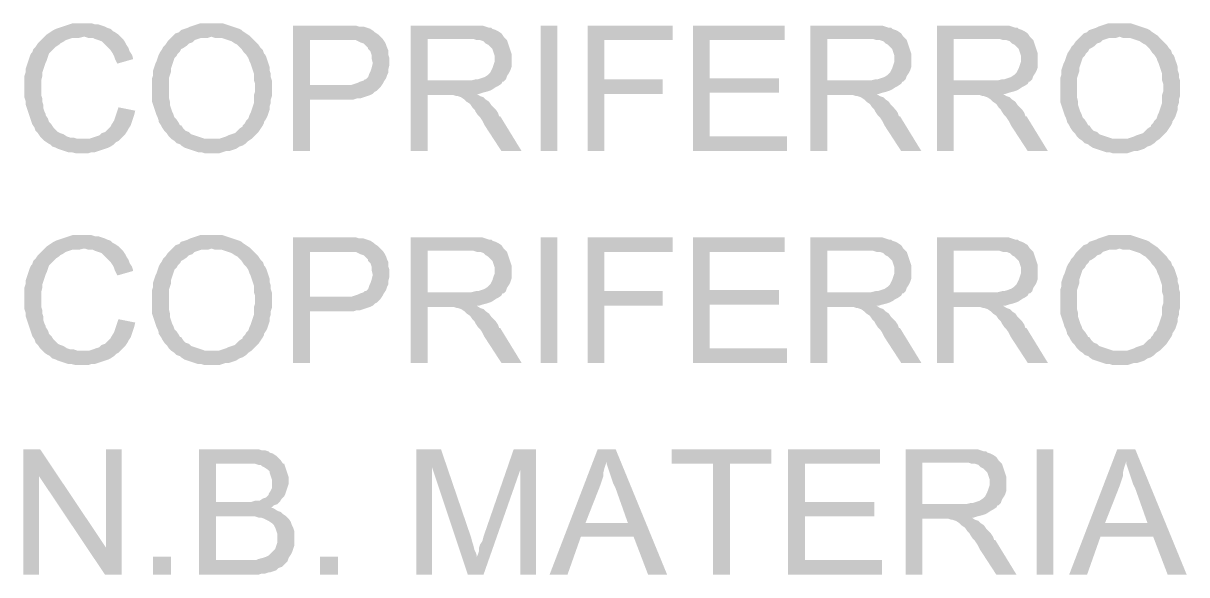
# Model space of a CAD drawing. Header units: millimetres. Extents: x -35.3 to 0.3, y 0.4 to 20.6.
# Drawn here: x -34.538 to -33.672, y 8.879 to 9.289 of the extents above; entities that cross this region are included whole.
import ezdxf

# ---------------------------------------------------------------- set-up
doc = ezdxf.new("R2010")
doc.units = ezdxf.units.MM
doc.layers.add('PDF _Riempimenti solidi', color=7, linetype='Continuous')

msp = doc.modelspace()

# ---------------------------------------------------------------- hatches: boundary and pattern name
at = {"layer": 'PDF _Riempimenti solidi', "transparency": 33554559}
for points in [[(-34.49267, 9.28851), (-34.501, 9.28851), (-34.5035, 9.28767), (-34.5085, 9.28601), (-34.511, 9.28517), (-34.5135, 9.28434), (-34.51517, 9.28351), (-34.51767, 9.28184), (-34.52017, 9.28017), (-34.52183, 9.27851), (-34.52517, 9.27517), (-34.52683, 9.27351), (-34.5285, 9.27101), (-34.53017, 9.26934), (-34.531, 9.26684), (-34.53183, 9.26601), (-34.53267, 9.26434), (-34.5335, 9.26184), (-34.53433, 9.25934), (-34.53517, 9.25684), (-34.536, 9.25434), (-34.536, 9.25184), (-34.53683, 9.24934), (-34.53683, 9.23351), (-34.536, 9.23101), (-34.536, 9.22851), (-34.53517, 9.22601), (-34.53433, 9.22351), (-34.5335, 9.22101), (-34.53267, 9.21851), (-34.53183, 9.21601), (-34.531, 9.21351), (-34.52933, 9.21101), (-34.5285, 9.20851), (-34.52683, 9.20684), (-34.52517, 9.20434), (-34.52183, 9.20101), (-34.49433, 9.20267), (-34.49767, 9.20267), (-34.50017, 9.20351), (-34.50267, 9.20351), (-34.50517, 9.20434), (-34.50767, 9.20601), (-34.51017, 9.20684), (-34.51183, 9.20767), (-34.5135, 9.20934), (-34.51517, 9.21101), (-34.51683, 9.21351), (-34.5185, 9.21517), (-34.51933, 9.21767), (-34.521, 9.22017), (-34.521, 9.22101), (-34.52183, 9.22267), (-34.52267, 9.22517), (-34.52267, 9.22767), (-34.5235, 9.23017), (-34.5235, 9.23267), (-34.52433, 9.23517), (-34.52433, 9.24601), (-34.5235, 9.24934), (-34.5235, 9.25184), (-34.52267, 9.25434), (-34.52183, 9.25684), (-34.521, 9.25934), (-34.52017, 9.26101), (-34.51933, 9.26351), (-34.5185, 9.26601), (-34.51517, 9.26934), (-34.5135, 9.27101), (-34.511, 9.27267), (-34.51017, 9.27351), (-34.5085, 9.27434), (-34.506, 9.27601), (-34.5035, 9.27684), (-34.501, 9.27767), (-34.496, 9.27767), (-34.49267, 9.27851), (-34.46517, 9.27851), (-34.46683, 9.28017), (-34.46933, 9.28184), (-34.471, 9.28267), (-34.47267, 9.28434), (-34.47517, 9.28517), (-34.47683, 9.28601), (-34.48183, 9.28767), (-34.48433, 9.28767), (-34.48683, 9.28851), (-34.49017, 9.28851)], [(-34.39767, 9.28851), (-34.406, 9.28851), (-34.4085, 9.28767), (-34.411, 9.28684), (-34.4135, 9.28601), (-34.41517, 9.28517), (-34.41767, 9.28434), (-34.42017, 9.28351), (-34.42183, 9.28184), (-34.42433, 9.28101), (-34.426, 9.27934), (-34.39767, 9.27851), (-34.39517, 9.27767), (-34.39017, 9.27767), (-34.38767, 9.27684), (-34.38517, 9.27601), (-34.38267, 9.27517), (-34.38017, 9.27351), (-34.3785, 9.27267), (-34.37683, 9.27101), (-34.37517, 9.26934), (-34.3735, 9.26684), (-34.37183, 9.26517), (-34.37017, 9.26267), (-34.36933, 9.26017), (-34.3685, 9.25851), (-34.36767, 9.25601), (-34.36683, 9.25351), (-34.366, 9.25101), (-34.366, 9.24601), (-34.36517, 9.24351), (-34.36517, 9.23767), (-34.366, 9.23517), (-34.366, 9.22934), (-34.36683, 9.22684), (-34.36767, 9.22434), (-34.3685, 9.22184), (-34.36933, 9.22017), (-34.37017, 9.21767), (-34.37183, 9.21601), (-34.37267, 9.21434), (-34.37433, 9.21267), (-34.37433, 9.21184), (-34.37683, 9.21017), (-34.38017, 9.20684), (-34.38267, 9.20601), (-34.38517, 9.20517), (-34.38683, 9.20434), (-34.39183, 9.20267), (-34.39767, 9.20267), (-34.36767, 9.20267), (-34.366, 9.20434), (-34.36267, 9.20767), (-34.361, 9.21017), (-34.35933, 9.21267), (-34.3585, 9.21434), (-34.3585, 9.21517), (-34.35683, 9.21767), (-34.356, 9.21934), (-34.35517, 9.22184), (-34.35433, 9.22434), (-34.35433, 9.22684), (-34.3535, 9.22934), (-34.3535, 9.23184), (-34.35267, 9.23434), (-34.35267, 9.24601), (-34.3535, 9.24851), (-34.3535, 9.25101), (-34.35433, 9.25351), (-34.35433, 9.25601), (-34.35517, 9.25851), (-34.356, 9.26101), (-34.35683, 9.26351), (-34.35767, 9.26517), (-34.3585, 9.26601), (-34.35933, 9.26851), (-34.361, 9.27017), (-34.36267, 9.27267), (-34.366, 9.27601), (-34.36933, 9.27934), (-34.37183, 9.28101), (-34.37433, 9.28267), (-34.37517, 9.28351), (-34.37683, 9.28434), (-34.37933, 9.28517), (-34.38433, 9.28684), (-34.38683, 9.28767), (-34.38933, 9.28851), (-34.39433, 9.28851)], [(-34.301, 9.28684), (-34.33683, 9.28684), (-34.33683, 9.19351), (-34.32433, 9.19351), (-34.32433, 9.23184), (-34.29183, 9.23184), (-34.28933, 9.23267), (-34.28683, 9.23267), (-34.28433, 9.23351), (-34.28183, 9.23434), (-34.27933, 9.23517), (-34.27767, 9.23601), (-34.276, 9.23767), (-34.27433, 9.23851), (-34.27267, 9.24017), (-34.27183, 9.24101), (-34.32433, 9.24267), (-34.32433, 9.27601), (-34.30017, 9.27601), (-34.27017, 9.27684), (-34.27183, 9.27851), (-34.2735, 9.28017), (-34.276, 9.28184), (-34.27683, 9.28267), (-34.27933, 9.28434), (-34.28183, 9.28517), (-34.28433, 9.28601), (-34.28767, 9.28601), (-34.29017, 9.28684), (-34.2985, 9.28684)], [(-34.20767, 9.28684), (-34.24933, 9.28684), (-34.24933, 9.19351), (-34.23683, 9.19351), (-34.23683, 9.23517), (-34.22267, 9.23517), (-34.20017, 9.23601), (-34.1985, 9.23601), (-34.196, 9.23684), (-34.19267, 9.23767), (-34.19017, 9.23851), (-34.1885, 9.23934), (-34.186, 9.24101), (-34.18433, 9.24184), (-34.18183, 9.24351), (-34.181, 9.24517), (-34.18017, 9.24517), (-34.23683, 9.24601), (-34.23683, 9.27684), (-34.20683, 9.27684), (-34.18017, 9.27851), (-34.18183, 9.28101), (-34.18433, 9.28267), (-34.186, 9.28351), (-34.1885, 9.28434), (-34.18933, 9.28517), (-34.191, 9.28517), (-34.196, 9.28684), (-34.20433, 9.28684)], [(-34.14017, 9.19351), (-34.14017, 9.28684), (-34.15267, 9.28684), (-34.15267, 9.19351)], [(-34.05433, 9.28684), (-34.11767, 9.28684), (-34.11767, 9.19351), (-34.10517, 9.19351), (-34.10517, 9.23601), (-34.06183, 9.23601), (-34.06183, 9.24684), (-34.10517, 9.24684), (-34.10517, 9.27601), (-34.05433, 9.27601)], [(-33.971, 9.28684), (-34.03933, 9.28684), (-34.03933, 9.19351), (-33.96933, 9.19351), (-33.96933, 9.20434), (-34.02683, 9.20434), (-34.02683, 9.23684), (-33.97517, 9.23684), (-33.97517, 9.24767), (-34.02683, 9.24767), (-34.02683, 9.27601), (-33.971, 9.27601)], [(-33.91017, 9.28684), (-33.95183, 9.28684), (-33.95183, 9.19351), (-33.93933, 9.19351), (-33.93933, 9.23517), (-33.92517, 9.23517), (-33.90267, 9.23601), (-33.901, 9.23601), (-33.8985, 9.23684), (-33.89517, 9.23767), (-33.89267, 9.23851), (-33.891, 9.23934), (-33.8885, 9.24101), (-33.88683, 9.24184), (-33.88433, 9.24351), (-33.8835, 9.24517), (-33.88267, 9.24517), (-33.93933, 9.24601), (-33.93933, 9.27684), (-33.90933, 9.27684), (-33.88267, 9.27851), (-33.88433, 9.28101), (-33.88683, 9.28267), (-33.8885, 9.28351), (-33.891, 9.28434), (-33.89183, 9.28517), (-33.8935, 9.28517), (-33.8985, 9.28684), (-33.90683, 9.28684)], [(-33.816, 9.28684), (-33.85767, 9.28684), (-33.85767, 9.19351), (-33.84517, 9.19351), (-33.84517, 9.23517), (-33.831, 9.23517), (-33.8085, 9.23601), (-33.80683, 9.23601), (-33.80433, 9.23684), (-33.801, 9.23767), (-33.7985, 9.23851), (-33.79683, 9.23934), (-33.79433, 9.24101), (-33.79267, 9.24184), (-33.79017, 9.24351), (-33.78933, 9.24517), (-33.7885, 9.24517), (-33.84517, 9.24601), (-33.84517, 9.27684), (-33.81517, 9.27684), (-33.7885, 9.27851), (-33.79017, 9.28101), (-33.79267, 9.28267), (-33.79433, 9.28351), (-33.79683, 9.28434), (-33.79767, 9.28517), (-33.79933, 9.28517), (-33.80433, 9.28684), (-33.81267, 9.28684)], [(-33.72183, 9.28851), (-33.73017, 9.28851), (-33.73267, 9.28767), (-33.73767, 9.28601), (-33.73933, 9.28517), (-33.74183, 9.28434), (-33.74433, 9.28351), (-33.746, 9.28184), (-33.7485, 9.28101), (-33.75017, 9.27934), (-33.72183, 9.27851), (-33.71933, 9.27767), (-33.71433, 9.27767), (-33.71183, 9.27684), (-33.70933, 9.27601), (-33.70683, 9.27517), (-33.70433, 9.27351), (-33.70267, 9.27267), (-33.69933, 9.26934), (-33.69767, 9.26684), (-33.696, 9.26517), (-33.69433, 9.26267), (-33.6935, 9.26017), (-33.69267, 9.25851), (-33.69183, 9.25601), (-33.691, 9.25351), (-33.69017, 9.25101), (-33.69017, 9.24601), (-33.68933, 9.24351), (-33.68933, 9.23767), (-33.69017, 9.23517), (-33.69017, 9.22934), (-33.69267, 9.22184), (-33.6935, 9.22017), (-33.69433, 9.21767), (-33.696, 9.21601), (-33.69683, 9.21434), (-33.6985, 9.21267), (-33.6985, 9.21184), (-33.701, 9.21017), (-33.70267, 9.20851), (-33.70433, 9.20684), (-33.70683, 9.20601), (-33.70933, 9.20517), (-33.711, 9.20434), (-33.7135, 9.20351), (-33.716, 9.20267), (-33.72183, 9.20267), (-33.69183, 9.20267), (-33.6885, 9.20601), (-33.68683, 9.20767), (-33.68517, 9.21017), (-33.6835, 9.21267), (-33.68267, 9.21434), (-33.68267, 9.21517), (-33.681, 9.21767), (-33.68017, 9.21934), (-33.67933, 9.22184), (-33.6785, 9.22434), (-33.6785, 9.22684), (-33.67767, 9.22934), (-33.67767, 9.23184), (-33.67683, 9.23434), (-33.67683, 9.24601), (-33.67767, 9.24851), (-33.67767, 9.25101), (-33.6785, 9.25351), (-33.6785, 9.25601), (-33.67933, 9.25851), (-33.68017, 9.26101), (-33.681, 9.26351), (-33.68183, 9.26517), (-33.68267, 9.26601), (-33.6835, 9.26851), (-33.68517, 9.27017), (-33.68683, 9.27267), (-33.6885, 9.27434), (-33.69183, 9.27767), (-33.6935, 9.27934), (-33.696, 9.28101), (-33.6985, 9.28267), (-33.69933, 9.28351), (-33.701, 9.28434), (-33.7035, 9.28517), (-33.706, 9.28601), (-33.711, 9.28767), (-33.7135, 9.28851), (-33.7185, 9.28851)], [(-34.46517, 9.27851), (-34.49267, 9.27851), (-34.49183, 9.27851), (-34.48933, 9.27767), (-34.486, 9.27767), (-34.48433, 9.27684), (-34.48183, 9.27601), (-34.47933, 9.27517), (-34.47767, 9.27351), (-34.476, 9.27184), (-34.47433, 9.27017), (-34.47267, 9.26851), (-34.471, 9.26601), (-34.47017, 9.26434), (-34.46933, 9.26184), (-34.46767, 9.25851), (-34.456, 9.26184), (-34.456, 9.26267), (-34.45683, 9.26517), (-34.4585, 9.26767), (-34.45933, 9.27017), (-34.461, 9.27267), (-34.46183, 9.27434), (-34.4635, 9.27684)], [(-34.426, 9.27934), (-34.42933, 9.27601), (-34.43017, 9.27517), (-34.43183, 9.27267), (-34.4335, 9.27101), (-34.43433, 9.26934), (-34.436, 9.26684), (-34.43683, 9.26517), (-34.43767, 9.26267), (-34.4385, 9.26017), (-34.43933, 9.25851), (-34.44017, 9.25601), (-34.441, 9.25351), (-34.441, 9.25017), (-34.44183, 9.24767), (-34.44183, 9.23017), (-34.43933, 9.22267), (-34.4385, 9.22017), (-34.43767, 9.21851), (-34.43683, 9.21601), (-34.43683, 9.21517), (-34.43517, 9.21267), (-34.43433, 9.21101), (-34.43267, 9.20851), (-34.431, 9.20684), (-34.42933, 9.20434), (-34.42767, 9.20267), (-34.42517, 9.20101), (-34.4235, 9.19934), (-34.421, 9.19851), (-34.42017, 9.19767), (-34.41767, 9.19601), (-34.41517, 9.19517), (-34.41267, 9.19434), (-34.41017, 9.19351), (-34.40767, 9.19267), (-34.40517, 9.19267), (-34.40267, 9.19184), (-34.39183, 9.19184), (-34.38933, 9.19267), (-34.38683, 9.19351), (-34.38433, 9.19351), (-34.38183, 9.19434), (-34.37933, 9.19517), (-34.37683, 9.19684), (-34.37433, 9.19767), (-34.37183, 9.19934), (-34.37017, 9.20101), (-34.36767, 9.20267), (-34.40267, 9.20267), (-34.40517, 9.20351), (-34.40767, 9.20434), (-34.41267, 9.20601), (-34.41433, 9.20767), (-34.41683, 9.20851), (-34.4185, 9.21017), (-34.42017, 9.21267), (-34.421, 9.21267), (-34.42183, 9.21434), (-34.4235, 9.21684), (-34.42517, 9.21851), (-34.426, 9.22101), (-34.42683, 9.22267), (-34.4285, 9.22767), (-34.4285, 9.23017), (-34.42933, 9.23351), (-34.42933, 9.24767), (-34.4285, 9.25017), (-34.42767, 9.25267), (-34.42767, 9.25517), (-34.42683, 9.25767), (-34.426, 9.26017), (-34.42517, 9.26267), (-34.4235, 9.26434), (-34.42267, 9.26601), (-34.421, 9.26767), (-34.42017, 9.26934), (-34.4185, 9.27017), (-34.416, 9.27184), (-34.41433, 9.27351), (-34.41183, 9.27434), (-34.41017, 9.27601), (-34.40767, 9.27684), (-34.40517, 9.27767), (-34.40017, 9.27767), (-34.39767, 9.27851)], [(-34.27017, 9.27684), (-34.30017, 9.27601), (-34.29017, 9.27601), (-34.2885, 9.27517), (-34.28683, 9.27434), (-34.28433, 9.27351), (-34.28267, 9.27184), (-34.281, 9.27017), (-34.281, 9.26934), (-34.27933, 9.26767), (-34.2785, 9.26517), (-34.2785, 9.26267), (-34.27767, 9.25934), (-34.27767, 9.25851), (-34.2785, 9.25517), (-34.27933, 9.25267), (-34.28017, 9.25101), (-34.281, 9.24851), (-34.28267, 9.24684), (-34.2835, 9.24684), (-34.28433, 9.24601), (-34.28683, 9.24517), (-34.2885, 9.24434), (-34.2935, 9.24267), (-34.32433, 9.24267), (-34.27183, 9.24101), (-34.27017, 9.24351), (-34.26933, 9.24517), (-34.26767, 9.24767), (-34.26683, 9.25017), (-34.266, 9.25184), (-34.266, 9.25434), (-34.26517, 9.25767), (-34.26517, 9.26267), (-34.266, 9.26517), (-34.266, 9.26851), (-34.26683, 9.27017), (-34.26767, 9.27267), (-34.2685, 9.27434)], [(-34.18017, 9.27851), (-34.20683, 9.27684), (-34.20267, 9.27684), (-34.20017, 9.27601), (-34.19767, 9.27601), (-34.19517, 9.27517), (-34.1935, 9.27351), (-34.19183, 9.27267), (-34.1885, 9.26934), (-34.18767, 9.26684), (-34.18683, 9.26434), (-34.18683, 9.26017), (-34.18767, 9.25767), (-34.1885, 9.25517), (-34.19017, 9.25184), (-34.19183, 9.25017), (-34.19433, 9.24851), (-34.19683, 9.24767), (-34.19933, 9.24684), (-34.201, 9.24684), (-34.20433, 9.24601), (-34.23683, 9.24601), (-34.18017, 9.24517), (-34.1785, 9.24684), (-34.17767, 9.24934), (-34.176, 9.25184), (-34.17517, 9.25351), (-34.17433, 9.25601), (-34.17433, 9.26601), (-34.176, 9.27101), (-34.17683, 9.27351), (-34.17767, 9.27601), (-34.1785, 9.27684)], [(-33.88267, 9.27851), (-33.90933, 9.27684), (-33.90517, 9.27684), (-33.90267, 9.27601), (-33.90017, 9.27601), (-33.89767, 9.27517), (-33.896, 9.27351), (-33.89433, 9.27267), (-33.891, 9.26934), (-33.89017, 9.26684), (-33.88933, 9.26434), (-33.88933, 9.26017), (-33.89017, 9.25767), (-33.891, 9.25517), (-33.89267, 9.25184), (-33.89433, 9.25017), (-33.89683, 9.24851), (-33.89933, 9.24767), (-33.90183, 9.24684), (-33.9035, 9.24684), (-33.90683, 9.24601), (-33.93933, 9.24601), (-33.88267, 9.24517), (-33.881, 9.24684), (-33.88017, 9.24934), (-33.8785, 9.25184), (-33.87767, 9.25351), (-33.87683, 9.25601), (-33.87683, 9.26601), (-33.8785, 9.27101), (-33.87933, 9.27351), (-33.88017, 9.27601), (-33.881, 9.27684)], [(-33.7885, 9.27851), (-33.81517, 9.27684), (-33.811, 9.27684), (-33.8085, 9.27601), (-33.806, 9.27601), (-33.8035, 9.27517), (-33.80183, 9.27351), (-33.80017, 9.27267), (-33.79683, 9.26934), (-33.79517, 9.26434), (-33.79517, 9.26017), (-33.796, 9.25767), (-33.79683, 9.25517), (-33.79767, 9.25351), (-33.7985, 9.25184), (-33.80017, 9.25017), (-33.80267, 9.24851), (-33.80767, 9.24684), (-33.80933, 9.24684), (-33.81267, 9.24601), (-33.84517, 9.24601), (-33.7885, 9.24517), (-33.78683, 9.24684), (-33.786, 9.24934), (-33.78433, 9.25184), (-33.7835, 9.25351), (-33.78267, 9.25601), (-33.78267, 9.26601), (-33.7835, 9.26851), (-33.78433, 9.27101), (-33.78517, 9.27351), (-33.786, 9.27601), (-33.78683, 9.27684)], [(-33.75017, 9.27934), (-33.75183, 9.27767), (-33.7535, 9.27601), (-33.75433, 9.27517), (-33.756, 9.27267), (-33.75767, 9.27101), (-33.7585, 9.26934), (-33.76017, 9.26684), (-33.761, 9.26517), (-33.76183, 9.26267), (-33.76267, 9.26017), (-33.7635, 9.25851), (-33.76433, 9.25601), (-33.76517, 9.25351), (-33.76517, 9.25017), (-33.766, 9.24767), (-33.766, 9.23017), (-33.76517, 9.22767), (-33.76433, 9.22517), (-33.7635, 9.22267), (-33.76267, 9.22017), (-33.76183, 9.21851), (-33.761, 9.21601), (-33.761, 9.21517), (-33.75933, 9.21267), (-33.7585, 9.21101), (-33.75683, 9.20851), (-33.75517, 9.20684), (-33.7535, 9.20434), (-33.75183, 9.20267), (-33.74933, 9.20101), (-33.74767, 9.19934), (-33.74517, 9.19851), (-33.74433, 9.19767), (-33.74183, 9.19601), (-33.73933, 9.19517), (-33.73683, 9.19434), (-33.73433, 9.19351), (-33.73183, 9.19267), (-33.72933, 9.19267), (-33.72683, 9.19184), (-33.716, 9.19184), (-33.7135, 9.19267), (-33.711, 9.19351), (-33.7085, 9.19351), (-33.706, 9.19434), (-33.7035, 9.19517), (-33.701, 9.19684), (-33.6985, 9.19767), (-33.696, 9.19934), (-33.69433, 9.20101), (-33.69183, 9.20267), (-33.72683, 9.20267), (-33.73183, 9.20434), (-33.73433, 9.20517), (-33.73683, 9.20601), (-33.7385, 9.20767), (-33.741, 9.20851), (-33.74267, 9.21017), (-33.74433, 9.21267), (-33.74517, 9.21267), (-33.746, 9.21434), (-33.74767, 9.21684), (-33.74933, 9.21851), (-33.75017, 9.22101), (-33.751, 9.22267), (-33.75267, 9.22767), (-33.75267, 9.23017), (-33.7535, 9.23351), (-33.7535, 9.24767), (-33.75267, 9.25017), (-33.75183, 9.25267), (-33.75183, 9.25517), (-33.751, 9.25767), (-33.75017, 9.26017), (-33.74933, 9.26267), (-33.74767, 9.26434), (-33.74683, 9.26601), (-33.74517, 9.26767), (-33.74433, 9.26934), (-33.74267, 9.27017), (-33.74017, 9.27184), (-33.7385, 9.27351), (-33.736, 9.27434), (-33.73433, 9.27601), (-33.73183, 9.27684), (-33.72933, 9.27767), (-33.72433, 9.27767), (-33.72183, 9.27851)], [(-34.20017, 9.23601), (-34.22267, 9.23517), (-34.21767, 9.23517), (-34.21517, 9.23434), (-34.21433, 9.23434), (-34.21183, 9.23351), (-34.20933, 9.23184), (-34.20767, 9.23017), (-34.20517, 9.22851), (-34.2035, 9.22601), (-34.20183, 9.22434), (-34.201, 9.22267), (-34.19933, 9.22017), (-34.19767, 9.21851), (-34.196, 9.21601), (-34.19433, 9.21267), (-34.18183, 9.19351), (-34.16683, 9.19351), (-34.18267, 9.21934), (-34.1835, 9.21934), (-34.18433, 9.22184), (-34.186, 9.22434), (-34.18933, 9.22767), (-34.191, 9.23017), (-34.1935, 9.23184), (-34.19517, 9.23351), (-34.19767, 9.23434)], [(-33.90267, 9.23601), (-33.92517, 9.23517), (-33.92017, 9.23517), (-33.91767, 9.23434), (-33.91683, 9.23434), (-33.91433, 9.23351), (-33.91183, 9.23184), (-33.91017, 9.23017), (-33.90767, 9.22851), (-33.906, 9.22601), (-33.90433, 9.22434), (-33.9035, 9.22267), (-33.90183, 9.22017), (-33.90017, 9.21851), (-33.8985, 9.21601), (-33.89683, 9.21267), (-33.88433, 9.19351), (-33.86933, 9.19351), (-33.88517, 9.21934), (-33.886, 9.21934), (-33.88683, 9.22184), (-33.8885, 9.22434), (-33.89017, 9.22601), (-33.89183, 9.22767), (-33.8935, 9.23017), (-33.896, 9.23184), (-33.89767, 9.23351), (-33.90017, 9.23434)], [(-33.8085, 9.23601), (-33.831, 9.23517), (-33.826, 9.23517), (-33.8235, 9.23434), (-33.82267, 9.23434), (-33.82017, 9.23351), (-33.81767, 9.23184), (-33.816, 9.23017), (-33.8135, 9.22851), (-33.81183, 9.22601), (-33.81017, 9.22434), (-33.80933, 9.22267), (-33.80767, 9.22017), (-33.806, 9.21851), (-33.80433, 9.21601), (-33.80267, 9.21267), (-33.79017, 9.19351), (-33.77517, 9.19351), (-33.791, 9.21934), (-33.79183, 9.21934), (-33.79267, 9.22184), (-33.79433, 9.22434), (-33.796, 9.22601), (-33.79767, 9.22767), (-33.79933, 9.23017), (-33.80183, 9.23184), (-33.8035, 9.23351), (-33.806, 9.23434)], [(-34.46683, 9.22601), (-34.4685, 9.22101), (-34.46933, 9.21851), (-34.47017, 9.21601), (-34.47183, 9.21351), (-34.47267, 9.21184), (-34.47433, 9.21017), (-34.47683, 9.20767), (-34.47933, 9.20684), (-34.481, 9.20517), (-34.4835, 9.20434), (-34.4885, 9.20267), (-34.49433, 9.20267), (-34.52183, 9.20101), (-34.51933, 9.19934), (-34.51767, 9.19851), (-34.516, 9.19684), (-34.5135, 9.19601), (-34.51183, 9.19517), (-34.50933, 9.19434), (-34.50683, 9.19351), (-34.50433, 9.19267), (-34.50183, 9.19267), (-34.4985, 9.19184), (-34.48933, 9.19184), (-34.48683, 9.19267), (-34.48433, 9.19267), (-34.48183, 9.19351), (-34.47933, 9.19434), (-34.47683, 9.19517), (-34.47433, 9.19601), (-34.47267, 9.19684), (-34.47017, 9.19851), (-34.4685, 9.20017), (-34.46683, 9.20101), (-34.4635, 9.20434), (-34.46183, 9.20601), (-34.46017, 9.20851), (-34.45933, 9.21017), (-34.45767, 9.21267), (-34.45683, 9.21517), (-34.456, 9.21767), (-34.45517, 9.22017), (-34.45433, 9.22351)], [(-34.49267, 9.13101), (-34.501, 9.13101), (-34.5035, 9.13017), (-34.5085, 9.12851), (-34.511, 9.12767), (-34.5135, 9.12684), (-34.51517, 9.12601), (-34.51767, 9.12434), (-34.52017, 9.12267), (-34.52183, 9.12101), (-34.52517, 9.11767), (-34.52683, 9.11601), (-34.5285, 9.11351), (-34.53017, 9.11184), (-34.531, 9.10934), (-34.53183, 9.10851), (-34.53267, 9.10684), (-34.5335, 9.10434), (-34.53433, 9.10184), (-34.53517, 9.09934), (-34.536, 9.09684), (-34.536, 9.09434), (-34.53683, 9.09184), (-34.53683, 9.07601), (-34.536, 9.07351), (-34.536, 9.07101), (-34.53517, 9.06851), (-34.53433, 9.06601), (-34.5335, 9.06351), (-34.531, 9.05601), (-34.52933, 9.05351), (-34.5285, 9.05101), (-34.52683, 9.04934), (-34.52517, 9.04684), (-34.52183, 9.04351), (-34.49433, 9.04517), (-34.49767, 9.04517), (-34.50017, 9.04601), (-34.50267, 9.04601), (-34.50517, 9.04684), (-34.50767, 9.04851), (-34.51017, 9.04934), (-34.51183, 9.05017), (-34.51517, 9.05351), (-34.51683, 9.05601), (-34.5185, 9.05767), (-34.51933, 9.06017), (-34.521, 9.06267), (-34.521, 9.06351), (-34.52183, 9.06517), (-34.52267, 9.06767), (-34.52267, 9.07017), (-34.5235, 9.07267), (-34.5235, 9.07517), (-34.52433, 9.07767), (-34.52433, 9.08851), (-34.5235, 9.09184), (-34.5235, 9.09434), (-34.52183, 9.09934), (-34.521, 9.10184), (-34.52017, 9.10351), (-34.51933, 9.10601), (-34.5185, 9.10851), (-34.51683, 9.11017), (-34.51517, 9.11184), (-34.5135, 9.11351), (-34.511, 9.11517), (-34.51017, 9.11601), (-34.5085, 9.11684), (-34.506, 9.11851), (-34.5035, 9.11934), (-34.501, 9.12017), (-34.496, 9.12017), (-34.49267, 9.12101), (-34.46517, 9.12101), (-34.46683, 9.12267), (-34.46933, 9.12434), (-34.471, 9.12517), (-34.47267, 9.12684), (-34.47517, 9.12767), (-34.47683, 9.12851), (-34.48183, 9.13017), (-34.48433, 9.13017), (-34.48683, 9.13101), (-34.49017, 9.13101)], [(-34.39767, 9.13101), (-34.406, 9.13101), (-34.4085, 9.13017), (-34.411, 9.12934), (-34.4135, 9.12851), (-34.41517, 9.12767), (-34.41767, 9.12684), (-34.42017, 9.12601), (-34.42183, 9.12434), (-34.42433, 9.12351), (-34.426, 9.12184), (-34.39767, 9.12101), (-34.39517, 9.12017), (-34.39017, 9.12017), (-34.38767, 9.11934), (-34.38267, 9.11767), (-34.38017, 9.11601), (-34.3785, 9.11517), (-34.37683, 9.11351), (-34.37517, 9.11184), (-34.3735, 9.10934), (-34.37183, 9.10767), (-34.37017, 9.10517), (-34.36933, 9.10267), (-34.3685, 9.10101), (-34.36767, 9.09851), (-34.36683, 9.09601), (-34.366, 9.09351), (-34.366, 9.08851), (-34.36517, 9.08601), (-34.36517, 9.08017), (-34.366, 9.07767), (-34.366, 9.07184), (-34.36683, 9.06934), (-34.36767, 9.06684), (-34.3685, 9.06434), (-34.36933, 9.06267), (-34.37017, 9.06017), (-34.37183, 9.05851), (-34.37267, 9.05684), (-34.37433, 9.05517), (-34.37433, 9.05434), (-34.37683, 9.05267), (-34.38017, 9.04934), (-34.38267, 9.04851), (-34.38517, 9.04767), (-34.38683, 9.04684), (-34.39183, 9.04517), (-34.39767, 9.04517), (-34.36767, 9.04517), (-34.366, 9.04684), (-34.36433, 9.04851), (-34.36267, 9.05017), (-34.35933, 9.05517), (-34.3585, 9.05684), (-34.3585, 9.05767), (-34.35683, 9.06017), (-34.356, 9.06184), (-34.35517, 9.06434), (-34.35433, 9.06684), (-34.35433, 9.06934), (-34.3535, 9.07184), (-34.3535, 9.07434), (-34.35267, 9.07684), (-34.35267, 9.08851), (-34.3535, 9.09101), (-34.3535, 9.09351), (-34.35433, 9.09601), (-34.35433, 9.09851), (-34.35517, 9.10101), (-34.35683, 9.10601), (-34.35767, 9.10767), (-34.3585, 9.10851), (-34.35933, 9.11101), (-34.361, 9.11267), (-34.36267, 9.11517), (-34.366, 9.11851), (-34.36933, 9.12184), (-34.37183, 9.12351), (-34.37433, 9.12517), (-34.37517, 9.12601), (-34.37683, 9.12684), (-34.37933, 9.12767), (-34.38433, 9.12934), (-34.38683, 9.13017), (-34.38933, 9.13101), (-34.39433, 9.13101)], [(-34.301, 9.12934), (-34.33683, 9.12934), (-34.33683, 9.03601), (-34.32433, 9.03601), (-34.32433, 9.07434), (-34.29183, 9.07434), (-34.28933, 9.07517), (-34.28683, 9.07517), (-34.28183, 9.07684), (-34.27933, 9.07767), (-34.27767, 9.07851), (-34.276, 9.08017), (-34.27433, 9.08101), (-34.27183, 9.08351), (-34.32433, 9.08517), (-34.32433, 9.11851), (-34.30017, 9.11851), (-34.27017, 9.11934), (-34.27183, 9.12101), (-34.2735, 9.12267), (-34.276, 9.12434), (-34.27683, 9.12517), (-34.27933, 9.12684), (-34.28183, 9.12767), (-34.28433, 9.12851), (-34.28767, 9.12851), (-34.29017, 9.12934), (-34.2985, 9.12934)], [(-34.20767, 9.12934), (-34.24933, 9.12934), (-34.24933, 9.03601), (-34.23683, 9.03601), (-34.23683, 9.07767), (-34.22267, 9.07767), (-34.20017, 9.07851), (-34.1985, 9.07851), (-34.196, 9.07934), (-34.19267, 9.08017), (-34.19017, 9.08101), (-34.1885, 9.08184), (-34.186, 9.08351), (-34.18433, 9.08434), (-34.18183, 9.08601), (-34.181, 9.08767), (-34.18017, 9.08767), (-34.23683, 9.08851), (-34.23683, 9.11934), (-34.20683, 9.11934), (-34.18017, 9.12101), (-34.18183, 9.12351), (-34.18433, 9.12517), (-34.186, 9.12601), (-34.1885, 9.12684), (-34.18933, 9.12767), (-34.191, 9.12767), (-34.196, 9.12934), (-34.20433, 9.12934)], [(-34.14017, 9.03601), (-34.14017, 9.12934), (-34.15267, 9.12934), (-34.15267, 9.03601)], [(-34.05433, 9.12934), (-34.11767, 9.12934), (-34.11767, 9.03601), (-34.10517, 9.03601), (-34.10517, 9.07851), (-34.06183, 9.07851), (-34.06183, 9.08934), (-34.10517, 9.08934), (-34.10517, 9.11851), (-34.05433, 9.11851)], [(-33.971, 9.12934), (-34.03933, 9.12934), (-34.03933, 9.03601), (-33.96933, 9.03601), (-33.96933, 9.04684), (-34.02683, 9.04684), (-34.02683, 9.07934), (-33.97517, 9.07934), (-33.97517, 9.09017), (-34.02683, 9.09017), (-34.02683, 9.11851), (-33.971, 9.11851)], [(-33.91017, 9.12934), (-33.95183, 9.12934), (-33.95183, 9.03601), (-33.93933, 9.03601), (-33.93933, 9.07767), (-33.92517, 9.07767), (-33.90267, 9.07851), (-33.901, 9.07851), (-33.8985, 9.07934), (-33.89517, 9.08017), (-33.89267, 9.08101), (-33.891, 9.08184), (-33.8885, 9.08351), (-33.88683, 9.08434), (-33.88433, 9.08601), (-33.8835, 9.08767), (-33.88267, 9.08767), (-33.93933, 9.08851), (-33.93933, 9.11934), (-33.90933, 9.11934), (-33.88267, 9.12101), (-33.88433, 9.12351), (-33.88683, 9.12517), (-33.8885, 9.12601), (-33.891, 9.12684), (-33.89183, 9.12767), (-33.8935, 9.12767), (-33.8985, 9.12934), (-33.90683, 9.12934)], [(-33.816, 9.12934), (-33.85767, 9.12934), (-33.85767, 9.03601), (-33.84517, 9.03601), (-33.84517, 9.07767), (-33.831, 9.07767), (-33.8085, 9.07851), (-33.80683, 9.07851), (-33.80433, 9.07934), (-33.801, 9.08017), (-33.7985, 9.08101), (-33.79683, 9.08184), (-33.79433, 9.08351), (-33.79267, 9.08434), (-33.79017, 9.08601), (-33.78933, 9.08767), (-33.7885, 9.08767), (-33.84517, 9.08851), (-33.84517, 9.11934), (-33.81517, 9.11934), (-33.7885, 9.12101), (-33.79017, 9.12351), (-33.79267, 9.12517), (-33.79433, 9.12601), (-33.79683, 9.12684), (-33.79767, 9.12767), (-33.79933, 9.12767), (-33.80433, 9.12934), (-33.81267, 9.12934)], [(-33.72183, 9.13101), (-33.73017, 9.13101), (-33.73267, 9.13017), (-33.73767, 9.12851), (-33.73933, 9.12767), (-33.74183, 9.12684), (-33.74433, 9.12601), (-33.746, 9.12434), (-33.7485, 9.12351), (-33.75017, 9.12184), (-33.72183, 9.12101), (-33.71933, 9.12017), (-33.71433, 9.12017), (-33.71183, 9.11934), (-33.70933, 9.11851), (-33.70683, 9.11767), (-33.70433, 9.11601), (-33.70267, 9.11517), (-33.69933, 9.11184), (-33.69767, 9.10934), (-33.696, 9.10767), (-33.69433, 9.10517), (-33.6935, 9.10267), (-33.69267, 9.10101), (-33.69017, 9.09351), (-33.69017, 9.08851), (-33.68933, 9.08601), (-33.68933, 9.08017), (-33.69017, 9.07767), (-33.69017, 9.07184), (-33.691, 9.06934), (-33.69267, 9.06434), (-33.6935, 9.06267), (-33.69433, 9.06017), (-33.696, 9.05851), (-33.69683, 9.05684), (-33.6985, 9.05517), (-33.6985, 9.05434), (-33.701, 9.05267), (-33.70267, 9.05101), (-33.70433, 9.04934), (-33.70683, 9.04851), (-33.70933, 9.04767), (-33.711, 9.04684), (-33.7135, 9.04601), (-33.716, 9.04517), (-33.72183, 9.04517), (-33.69183, 9.04517), (-33.6885, 9.04851), (-33.68683, 9.05017), (-33.68517, 9.05267), (-33.6835, 9.05517), (-33.68267, 9.05684), (-33.68267, 9.05767), (-33.681, 9.06017), (-33.68017, 9.06184), (-33.67933, 9.06434), (-33.6785, 9.06684), (-33.6785, 9.06934), (-33.67767, 9.07184), (-33.67767, 9.07434), (-33.67683, 9.07684), (-33.67683, 9.08851), (-33.67767, 9.09101), (-33.67767, 9.09351), (-33.6785, 9.09601), (-33.6785, 9.09851), (-33.67933, 9.10101), (-33.68017, 9.10351), (-33.681, 9.10601), (-33.68183, 9.10767), (-33.68267, 9.10851), (-33.6835, 9.11101), (-33.68517, 9.11267), (-33.68683, 9.11517), (-33.6885, 9.11684), (-33.69183, 9.12017), (-33.6935, 9.12184), (-33.696, 9.12351), (-33.6985, 9.12517), (-33.69933, 9.12601), (-33.701, 9.12684), (-33.7035, 9.12767), (-33.706, 9.12851), (-33.711, 9.13017), (-33.7135, 9.13101), (-33.7185, 9.13101)], [(-34.46517, 9.12101), (-34.49267, 9.12101), (-34.49183, 9.12101), (-34.48933, 9.12017), (-34.486, 9.12017), (-34.48433, 9.11934), (-34.48183, 9.11851), (-34.47933, 9.11767), (-34.47767, 9.11601), (-34.47433, 9.11267), (-34.47267, 9.11101), (-34.471, 9.10851), (-34.47017, 9.10684), (-34.46933, 9.10434), (-34.46767, 9.10101), (-34.456, 9.10434), (-34.456, 9.10517), (-34.45683, 9.10767), (-34.4585, 9.11017), (-34.45933, 9.11267), (-34.461, 9.11517), (-34.46183, 9.11684), (-34.4635, 9.11934)], [(-34.426, 9.12184), (-34.42933, 9.11851), (-34.43017, 9.11767), (-34.43183, 9.11517), (-34.4335, 9.11351), (-34.43433, 9.11184), (-34.436, 9.10934), (-34.43683, 9.10767), (-34.43767, 9.10517), (-34.4385, 9.10267), (-34.43933, 9.10101), (-34.441, 9.09601), (-34.441, 9.09267), (-34.44183, 9.09017), (-34.44183, 9.07267), (-34.441, 9.07017), (-34.44017, 9.06767), (-34.4385, 9.06267), (-34.43767, 9.06101), (-34.43683, 9.05851), (-34.43683, 9.05767), (-34.43517, 9.05517), (-34.43433, 9.05351), (-34.43267, 9.05101), (-34.431, 9.04934), (-34.42933, 9.04684), (-34.42767, 9.04517), (-34.42517, 9.04351), (-34.4235, 9.04184), (-34.421, 9.04101), (-34.42017, 9.04017), (-34.41767, 9.03851), (-34.41517, 9.03767), (-34.41267, 9.03684), (-34.40767, 9.03517), (-34.40517, 9.03517), (-34.40267, 9.03434), (-34.39183, 9.03434), (-34.38683, 9.03601), (-34.38433, 9.03601), (-34.37933, 9.03767), (-34.37683, 9.03934), (-34.37433, 9.04017), (-34.37183, 9.04184), (-34.37017, 9.04351), (-34.36767, 9.04517), (-34.40267, 9.04517), (-34.40517, 9.04601), (-34.40767, 9.04684), (-34.41267, 9.04851), (-34.41433, 9.05017), (-34.41683, 9.05101), (-34.4185, 9.05267), (-34.42017, 9.05517), (-34.421, 9.05517), (-34.42183, 9.05684), (-34.4235, 9.05934), (-34.42517, 9.06101), (-34.426, 9.06351), (-34.42683, 9.06517), (-34.42767, 9.06767), (-34.4285, 9.07017), (-34.4285, 9.07267), (-34.42933, 9.07601), (-34.42933, 9.09017), (-34.4285, 9.09267), (-34.42767, 9.09517), (-34.42767, 9.09767), (-34.42517, 9.10517), (-34.4235, 9.10684), (-34.42267, 9.10851), (-34.421, 9.11017), (-34.42017, 9.11184), (-34.4185, 9.11267), (-34.416, 9.11434), (-34.41433, 9.11601), (-34.41183, 9.11684), (-34.41017, 9.11851), (-34.40767, 9.11934), (-34.40517, 9.12017), (-34.40017, 9.12017), (-34.39767, 9.12101)], [(-34.27017, 9.11934), (-34.30017, 9.11851), (-34.29017, 9.11851), (-34.28683, 9.11684), (-34.28433, 9.11601), (-34.28267, 9.11434), (-34.281, 9.11267), (-34.281, 9.11184), (-34.27933, 9.11017), (-34.2785, 9.10767), (-34.2785, 9.10517), (-34.27767, 9.10184), (-34.27767, 9.10101), (-34.2785, 9.09767), (-34.27933, 9.09517), (-34.28017, 9.09351), (-34.281, 9.09101), (-34.28267, 9.08934), (-34.2835, 9.08934), (-34.28433, 9.08851), (-34.28683, 9.08767), (-34.2885, 9.08684), (-34.2935, 9.08517), (-34.32433, 9.08517), (-34.27183, 9.08351), (-34.27017, 9.08601), (-34.26933, 9.08767), (-34.26767, 9.09017), (-34.26683, 9.09267), (-34.266, 9.09434), (-34.266, 9.09684), (-34.26517, 9.10017), (-34.26517, 9.10517), (-34.266, 9.10767), (-34.266, 9.11101), (-34.26683, 9.11267), (-34.26767, 9.11517), (-34.2685, 9.11684)], [(-34.18017, 9.12101), (-34.20683, 9.11934), (-34.20267, 9.11934), (-34.20017, 9.11851), (-34.19767, 9.11851), (-34.19517, 9.11767), (-34.1935, 9.11601), (-34.19183, 9.11517), (-34.1885, 9.11184), (-34.18767, 9.10934), (-34.18683, 9.10684), (-34.18683, 9.10267), (-34.18767, 9.10017), (-34.1885, 9.09767), (-34.19017, 9.09434), (-34.19183, 9.09267), (-34.19433, 9.09101), (-34.19683, 9.09017), (-34.19933, 9.08934), (-34.201, 9.08934), (-34.20433, 9.08851), (-34.23683, 9.08851), (-34.18017, 9.08767), (-34.1785, 9.08934), (-34.17767, 9.09184), (-34.176, 9.09434), (-34.17517, 9.09601), (-34.17433, 9.09851), (-34.17433, 9.10851), (-34.17517, 9.11101), (-34.176, 9.11351), (-34.17767, 9.11851), (-34.1785, 9.11934)], [(-33.88267, 9.12101), (-33.90933, 9.11934), (-33.90517, 9.11934), (-33.90267, 9.11851), (-33.90017, 9.11851), (-33.89767, 9.11767), (-33.896, 9.11601), (-33.89433, 9.11517), (-33.891, 9.11184), (-33.89017, 9.10934), (-33.88933, 9.10684), (-33.88933, 9.10267), (-33.89017, 9.10017), (-33.891, 9.09767), (-33.89267, 9.09434), (-33.89433, 9.09267), (-33.89683, 9.09101), (-33.89933, 9.09017), (-33.90183, 9.08934), (-33.9035, 9.08934), (-33.90683, 9.08851), (-33.93933, 9.08851), (-33.88267, 9.08767), (-33.881, 9.08934), (-33.88017, 9.09184), (-33.8785, 9.09434), (-33.87767, 9.09601), (-33.87683, 9.09851), (-33.87683, 9.10851), (-33.87767, 9.11101), (-33.8785, 9.11351), (-33.88017, 9.11851), (-33.881, 9.11934)], [(-33.7885, 9.12101), (-33.81517, 9.11934), (-33.811, 9.11934), (-33.8085, 9.11851), (-33.806, 9.11851), (-33.8035, 9.11767), (-33.80183, 9.11601), (-33.80017, 9.11517), (-33.79683, 9.11184), (-33.796, 9.10934), (-33.79517, 9.10684), (-33.79517, 9.10267), (-33.79683, 9.09767), (-33.79767, 9.09601), (-33.7985, 9.09434), (-33.80017, 9.09267), (-33.80267, 9.09101), (-33.80517, 9.09017), (-33.80767, 9.08934), (-33.80933, 9.08934), (-33.81267, 9.08851), (-33.84517, 9.08851), (-33.7885, 9.08767), (-33.78683, 9.08934), (-33.786, 9.09184), (-33.78433, 9.09434), (-33.7835, 9.09601), (-33.78267, 9.09851), (-33.78267, 9.10851), (-33.7835, 9.11101), (-33.78433, 9.11351), (-33.78517, 9.11601), (-33.786, 9.11851), (-33.78683, 9.11934)], [(-33.75017, 9.12184), (-33.75183, 9.12017), (-33.75433, 9.11767), (-33.756, 9.11517), (-33.75767, 9.11351), (-33.7585, 9.11184), (-33.76017, 9.10934), (-33.761, 9.10767), (-33.76267, 9.10267), (-33.7635, 9.10101), (-33.76433, 9.09851), (-33.76517, 9.09601), (-33.76517, 9.09267), (-33.766, 9.09017), (-33.766, 9.07267), (-33.76517, 9.07017), (-33.76433, 9.06767), (-33.7635, 9.06517), (-33.76267, 9.06267), (-33.76183, 9.06101), (-33.761, 9.05851), (-33.761, 9.05767), (-33.75933, 9.05517), (-33.7585, 9.05351), (-33.75683, 9.05101), (-33.75517, 9.04934), (-33.7535, 9.04684), (-33.75183, 9.04517), (-33.74933, 9.04351), (-33.74767, 9.04184), (-33.74517, 9.04101), (-33.74433, 9.04017), (-33.74183, 9.03851), (-33.73683, 9.03684), (-33.73433, 9.03601), (-33.73183, 9.03517), (-33.72933, 9.03517), (-33.72683, 9.03434), (-33.716, 9.03434), (-33.7135, 9.03517), (-33.711, 9.03601), (-33.7085, 9.03601), (-33.706, 9.03684), (-33.7035, 9.03767), (-33.701, 9.03934), (-33.6985, 9.04017), (-33.696, 9.04184), (-33.69433, 9.04351), (-33.69183, 9.04517), (-33.72683, 9.04517), (-33.73183, 9.04684), (-33.73433, 9.04767), (-33.73683, 9.04851), (-33.7385, 9.05017), (-33.741, 9.05101), (-33.74267, 9.05267), (-33.74433, 9.05517), (-33.74517, 9.05517), (-33.746, 9.05684), (-33.74767, 9.05934), (-33.74933, 9.06101), (-33.75017, 9.06351), (-33.751, 9.06517), (-33.75183, 9.06767), (-33.75267, 9.07017), (-33.75267, 9.07267), (-33.7535, 9.07601), (-33.7535, 9.09017), (-33.75267, 9.09267), (-33.75183, 9.09517), (-33.75183, 9.09767), (-33.751, 9.10017), (-33.75017, 9.10267), (-33.74933, 9.10517), (-33.74767, 9.10684), (-33.74683, 9.10851), (-33.74517, 9.11017), (-33.74433, 9.11184), (-33.74267, 9.11267), (-33.74017, 9.11434), (-33.7385, 9.11601), (-33.736, 9.11684), (-33.73433, 9.11851), (-33.73183, 9.11934), (-33.72933, 9.12017), (-33.72433, 9.12017), (-33.72183, 9.12101)], [(-34.20017, 9.07851), (-34.22267, 9.07767), (-34.21767, 9.07767), (-34.21517, 9.07684), (-34.21433, 9.07684), (-34.21183, 9.07601), (-34.20933, 9.07434), (-34.20767, 9.07267), (-34.20517, 9.07101), (-34.2035, 9.06851), (-34.20183, 9.06684), (-34.201, 9.06517), (-34.19933, 9.06267), (-34.19767, 9.06101), (-34.196, 9.05851), (-34.19433, 9.05517), (-34.18183, 9.03601), (-34.16683, 9.03601), (-34.18267, 9.06184), (-34.1835, 9.06184), (-34.18433, 9.06434), (-34.186, 9.06684), (-34.18767, 9.06851), (-34.18933, 9.07017), (-34.191, 9.07267), (-34.1935, 9.07434), (-34.19517, 9.07601), (-34.19767, 9.07684)], [(-33.90267, 9.07851), (-33.92517, 9.07767), (-33.92017, 9.07767), (-33.91767, 9.07684), (-33.91683, 9.07684), (-33.91433, 9.07601), (-33.91183, 9.07434), (-33.91017, 9.07267), (-33.90767, 9.07101), (-33.906, 9.06851), (-33.90433, 9.06684), (-33.9035, 9.06517), (-33.90183, 9.06267), (-33.90017, 9.06101), (-33.8985, 9.05851), (-33.89683, 9.05517), (-33.88433, 9.03601), (-33.86933, 9.03601), (-33.88517, 9.06184), (-33.886, 9.06184), (-33.88683, 9.06434), (-33.8885, 9.06684), (-33.89017, 9.06851), (-33.89183, 9.07017), (-33.8935, 9.07267), (-33.896, 9.07434), (-33.89767, 9.07601), (-33.90017, 9.07684)], [(-33.8085, 9.07851), (-33.831, 9.07767), (-33.826, 9.07767), (-33.8235, 9.07684), (-33.82267, 9.07684), (-33.82017, 9.07601), (-33.81767, 9.07434), (-33.816, 9.07267), (-33.8135, 9.07101), (-33.81183, 9.06851), (-33.81017, 9.06684), (-33.80933, 9.06517), (-33.80767, 9.06267), (-33.806, 9.06101), (-33.80433, 9.05851), (-33.80267, 9.05517), (-33.79017, 9.03601), (-33.77517, 9.03601), (-33.791, 9.06184), (-33.79183, 9.06184), (-33.79267, 9.06434), (-33.79433, 9.06684), (-33.796, 9.06851), (-33.79767, 9.07017), (-33.79933, 9.07267), (-33.80183, 9.07434), (-33.8035, 9.07601), (-33.806, 9.07684)], [(-34.46683, 9.06851), (-34.47017, 9.05851), (-34.47183, 9.05601), (-34.47267, 9.05434), (-34.47433, 9.05267), (-34.47683, 9.05017), (-34.47933, 9.04934), (-34.481, 9.04767), (-34.4835, 9.04684), (-34.4885, 9.04517), (-34.49433, 9.04517), (-34.52183, 9.04351), (-34.51933, 9.04184), (-34.51767, 9.04101), (-34.516, 9.03934), (-34.5135, 9.03851), (-34.51183, 9.03767), (-34.50933, 9.03684), (-34.50433, 9.03517), (-34.50183, 9.03517), (-34.4985, 9.03434), (-34.48933, 9.03434), (-34.48683, 9.03517), (-34.48433, 9.03517), (-34.48183, 9.03601), (-34.47683, 9.03767), (-34.47433, 9.03851), (-34.47267, 9.03934), (-34.47017, 9.04101), (-34.4685, 9.04267), (-34.46683, 9.04351), (-34.4635, 9.04684), (-34.46183, 9.04851), (-34.46017, 9.05101), (-34.45933, 9.05267), (-34.45767, 9.05517), (-34.45683, 9.05767), (-34.45517, 9.06267), (-34.45433, 9.06601)], [(-34.52517, 8.97184), (-34.53767, 8.97184), (-34.53767, 8.87851), (-34.526, 8.87851), (-34.526, 8.95184)], [(-34.52517, 8.97184), (-34.526, 8.95184), (-34.47683, 8.87851), (-34.476, 8.89851)], [(-34.46433, 8.97184), (-34.476, 8.97184), (-34.476, 8.89851), (-34.47683, 8.87851), (-34.46433, 8.87851)], [(-34.371, 8.97184), (-34.40683, 8.97184), (-34.40683, 8.87851), (-34.36267, 8.87851), (-34.36017, 8.87934), (-34.35767, 8.87934), (-34.35517, 8.88017), (-34.35433, 8.88017), (-34.35183, 8.88101), (-34.34933, 8.88184), (-34.34767, 8.88351), (-34.34517, 8.88434), (-34.341, 8.88851), (-34.39433, 8.88934), (-34.39433, 8.92184), (-34.34183, 8.92184), (-34.34433, 8.92351), (-34.346, 8.92517), (-34.3485, 8.92601), (-34.351, 8.92767), (-34.3535, 8.92851), (-34.35267, 8.92851), (-34.351, 8.93017), (-34.3485, 8.93101), (-34.39433, 8.93267), (-34.39433, 8.96101), (-34.34433, 8.96101), (-34.346, 8.96351), (-34.34767, 8.96517), (-34.34933, 8.96684), (-34.35183, 8.96851), (-34.35433, 8.96934), (-34.35517, 8.97017), (-34.35767, 8.97101), (-34.36017, 8.97101), (-34.36267, 8.97184), (-34.3685, 8.97184)], [(-34.22683, 8.97184), (-34.24517, 8.97184), (-34.24517, 8.87851), (-34.2335, 8.87851), (-34.2335, 8.95851)], [(-34.22683, 8.97184), (-34.2335, 8.95851), (-34.20683, 8.87851), (-34.20017, 8.89184), (-34.20017, 8.89267), (-34.201, 8.89517), (-34.20183, 8.89684), (-34.20267, 8.90017), (-34.2035, 8.90267), (-34.20433, 8.90601)], [(-34.156, 8.97184), (-34.17267, 8.97184), (-34.19517, 8.90684), (-34.196, 8.90351), (-34.19767, 8.90101), (-34.1985, 8.89851), (-34.1985, 8.89601), (-34.19933, 8.89351), (-34.20017, 8.89184), (-34.20683, 8.87851), (-34.19517, 8.87851), (-34.16767, 8.95684)], [(-34.156, 8.97184), (-34.16767, 8.95684), (-34.16767, 8.87851), (-34.156, 8.87851)], [(-34.09683, 8.97184), (-34.11017, 8.97184), (-34.146, 8.87851), (-34.13267, 8.87851), (-34.12267, 8.90684), (-34.0835, 8.90684), (-34.11933, 8.91684), (-34.1085, 8.94434), (-34.10767, 8.94684), (-34.106, 8.95184), (-34.106, 8.95434), (-34.10517, 8.95767), (-34.10433, 8.96017), (-34.1035, 8.96267)], [(-34.09683, 8.97184), (-34.1035, 8.96267), (-34.1035, 8.96101), (-34.10267, 8.95851), (-34.0985, 8.94601), (-34.09683, 8.94267), (-34.08767, 8.91684), (-34.11933, 8.91684), (-34.0835, 8.90684), (-34.07267, 8.87851), (-34.0585, 8.87851)], [(-33.981, 8.97184), (-34.05517, 8.97184), (-34.05517, 8.96101), (-34.02433, 8.96101), (-34.02433, 8.87851), (-34.01183, 8.87851), (-34.01183, 8.96101), (-33.981, 8.96101)], [(-33.90017, 8.97184), (-33.9685, 8.97184), (-33.9685, 8.87851), (-33.8985, 8.87851), (-33.8985, 8.88934), (-33.956, 8.88934), (-33.956, 8.92184), (-33.90433, 8.92184), (-33.90433, 8.93267), (-33.956, 8.93267), (-33.956, 8.96101), (-33.90017, 8.96101)], [(-33.83933, 8.97184), (-33.881, 8.97184), (-33.881, 8.87851), (-33.8685, 8.87851), (-33.8685, 8.92017), (-33.85433, 8.92017), (-33.83183, 8.92101), (-33.83017, 8.92101), (-33.82767, 8.92184), (-33.82433, 8.92267), (-33.82183, 8.92351), (-33.82017, 8.92434), (-33.81767, 8.92601), (-33.816, 8.92684), (-33.8135, 8.92851), (-33.81267, 8.93017), (-33.81183, 8.93017), (-33.8685, 8.93101), (-33.8685, 8.96184), (-33.8385, 8.96184), (-33.81183, 8.96351), (-33.8135, 8.96601), (-33.816, 8.96767), (-33.81767, 8.96851), (-33.82017, 8.96934), (-33.821, 8.97017), (-33.82267, 8.97017), (-33.82517, 8.97101), (-33.82767, 8.97184), (-33.836, 8.97184)], [(-33.771, 8.87851), (-33.771, 8.97184), (-33.7835, 8.97184), (-33.7835, 8.87851)], [(-33.71017, 8.97184), (-33.7235, 8.97184), (-33.75933, 8.87851), (-33.746, 8.87851), (-33.736, 8.90684), (-33.69683, 8.90684), (-33.73267, 8.91684), (-33.72183, 8.94434), (-33.721, 8.94684), (-33.71933, 8.95184), (-33.71933, 8.95434), (-33.7185, 8.95767), (-33.71683, 8.96267)], [(-33.71017, 8.97184), (-33.71683, 8.96267), (-33.71683, 8.96101), (-33.716, 8.95851), (-33.71517, 8.95601), (-33.71433, 8.95351), (-33.7135, 8.95101), (-33.71183, 8.94601), (-33.71017, 8.94267), (-33.701, 8.91684), (-33.73267, 8.91684), (-33.69683, 8.90684), (-33.686, 8.87851), (-33.67183, 8.87851)], [(-33.81183, 8.96351), (-33.8385, 8.96184), (-33.83433, 8.96184), (-33.83183, 8.96101), (-33.82933, 8.96101), (-33.82683, 8.96017), (-33.82517, 8.95851), (-33.8235, 8.95767), (-33.82017, 8.95434), (-33.81933, 8.95184), (-33.8185, 8.94934), (-33.8185, 8.94517), (-33.81933, 8.94267), (-33.82017, 8.94017), (-33.82183, 8.93684), (-33.8235, 8.93517), (-33.826, 8.93351), (-33.8285, 8.93267), (-33.831, 8.93184), (-33.83267, 8.93184), (-33.836, 8.93101), (-33.8685, 8.93101), (-33.81183, 8.93017), (-33.81017, 8.93184), (-33.80933, 8.93434), (-33.80767, 8.93684), (-33.80683, 8.93851), (-33.806, 8.94101), (-33.806, 8.95101), (-33.80683, 8.95351), (-33.80933, 8.96101), (-33.81017, 8.96184)], [(-34.34433, 8.96101), (-34.37517, 8.96101), (-34.36517, 8.96101), (-34.36267, 8.96017), (-34.361, 8.96017), (-34.36017, 8.95934), (-34.3585, 8.95851), (-34.356, 8.95684), (-34.35433, 8.95517), (-34.35433, 8.95434), (-34.3535, 8.95184), (-34.35267, 8.94934), (-34.35267, 8.94267), (-34.3535, 8.94101), (-34.35517, 8.93851), (-34.35517, 8.93767), (-34.35683, 8.93601), (-34.35933, 8.93517), (-34.36183, 8.93351), (-34.36517, 8.93351), (-34.36767, 8.93267), (-34.39433, 8.93267), (-34.3485, 8.93101), (-34.34683, 8.93267), (-34.34517, 8.93517), (-34.3435, 8.93684), (-34.34267, 8.93851), (-34.341, 8.94351), (-34.34017, 8.94601), (-34.34017, 8.95101), (-34.341, 8.95351), (-34.3435, 8.96101)], [(-34.34183, 8.92184), (-34.37267, 8.92184), (-34.36517, 8.92184), (-34.36267, 8.92101), (-34.361, 8.92101), (-34.3585, 8.92017), (-34.35517, 8.91851), (-34.35267, 8.91684), (-34.351, 8.91517), (-34.35017, 8.91351), (-34.3485, 8.90851), (-34.3485, 8.90267), (-34.35017, 8.89767), (-34.35183, 8.89601), (-34.35517, 8.89267), (-34.35683, 8.89184), (-34.35933, 8.89101), (-34.36267, 8.89017), (-34.36433, 8.88934), (-34.39433, 8.88934), (-34.341, 8.88851), (-34.34017, 8.89101), (-34.3385, 8.89351), (-34.33767, 8.89517), (-34.336, 8.90017), (-34.336, 8.91101), (-34.33683, 8.91351), (-34.33767, 8.91517), (-34.3385, 8.91767), (-34.34017, 8.92017)], [(-33.83183, 8.92101), (-33.85433, 8.92017), (-33.84933, 8.92017), (-33.84683, 8.91934), (-33.846, 8.91934), (-33.8435, 8.91851), (-33.841, 8.91684), (-33.83933, 8.91517), (-33.83683, 8.91351), (-33.83517, 8.91101), (-33.8335, 8.90934), (-33.83267, 8.90767), (-33.831, 8.90517), (-33.82933, 8.90351), (-33.82767, 8.90101), (-33.826, 8.89767), (-33.8135, 8.87851), (-33.7985, 8.87851), (-33.81433, 8.90434), (-33.81517, 8.90434), (-33.816, 8.90684), (-33.81767, 8.90934), (-33.821, 8.91267), (-33.82267, 8.91517), (-33.82517, 8.91684), (-33.82683, 8.91851), (-33.82933, 8.91934)], [(-34.42767, 8.87851), (-34.42767, 8.89184), (-34.441, 8.89184), (-34.441, 8.87851)], [(-34.3035, 8.87851), (-34.3035, 8.89184), (-34.31683, 8.89184), (-34.31683, 8.87851)]]:
    msp.add_hatch(color=256, dxfattribs=at).paths.add_polyline_path(points)

doc.saveas('drawing.dxf')
